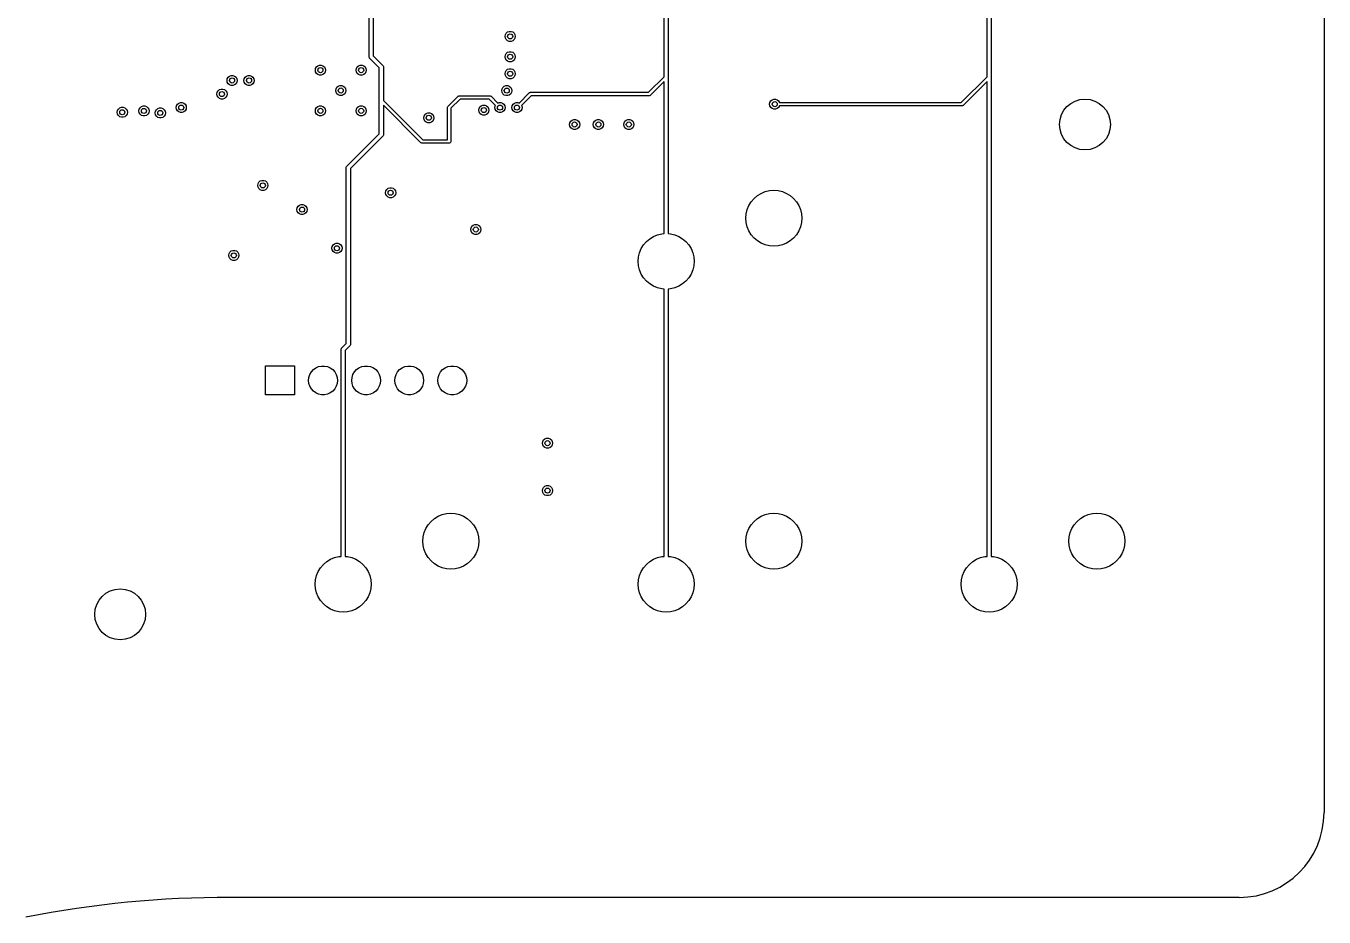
# Model space of a CAD drawing. Extents: x 101 to 518, y -308 to -134.
# Drawn here: x 441.7 to 518.2, y -273.1 to -220.5 of the extents above; entities that cross this region are included whole.
import ezdxf

# ---------------------------------------------------------------- set-up
doc = ezdxf.new("R2010")
doc.units = 0
doc.layers.add('BLACK', color=7, linetype='CONTINUOUS')

msp = doc.modelspace()

# ---------------------------------------------------------------- linework, layer by layer
at = {"layer": 'BLACK', "linetype": 'CONTINUOUS'}
for p, q in [((518.20974, -141.696311), (518.20974, -265.496311)), ((479.282648, -223.481981), (479.282648, -197.906715)), ((479.532648, -197.906715), (479.532648, -223.496311)), ((498.332648, -223.479889), (498.332648, -197.906715)), ((498.582648, -197.906715), (498.582648, -223.496311)), ((461.88474, -222.296311), (461.88474, -213.290198)), ((462.13474, -213.238422), (462.13474, -222.244535)), ((469.90974, -221.096311), (469.927832, -220.993705)), ((469.927832, -221.198917), (469.90974, -221.096311)), ((469.927832, -220.993705), (469.979927, -220.903475)), ((469.979927, -221.289147), (469.927832, -221.198917)), ((469.979927, -220.903475), (470.05974, -220.836503)), ((470.05974, -220.836503), (470.157646, -220.800869)), ((470.157646, -220.800869), (470.261834, -220.800869)), ((470.261834, -220.800869), (470.35974, -220.836503)), ((470.35974, -220.836503), (470.439553, -220.903475)), ((470.439553, -220.903475), (470.491648, -220.993705)), ((470.491648, -221.198917), (470.439553, -221.289147)), ((470.491648, -220.993705), (470.50974, -221.096311)), ((470.50974, -221.096311), (470.491648, -221.198917)), ((470.05974, -221.356119), (469.979927, -221.289147)), ((470.157646, -221.391753), (470.05974, -221.356119)), ((470.05974, -222.036503), (470.157646, -222.000869)), ((470.261834, -221.391753), (470.157646, -221.391753)), ((470.157646, -222.000869), (470.261834, -222.000869)), ((470.35974, -221.356119), (470.261834, -221.391753)), ((470.261834, -222.000869), (470.35974, -222.036503)), ((470.439553, -221.289147), (470.35974, -221.356119)), ((461.887142, -222.320697), (461.88474, -222.296311)), ((461.905806, -222.365757), (461.887142, -222.320697)), ((461.905811, -222.365762), (461.905806, -222.365757)), ((461.921352, -222.384699), (461.905811, -222.365762)), ((462.48474, -222.948087), (461.921352, -222.384699)), ((462.13474, -222.244535), (462.698128, -222.807923)), ((469.90974, -222.296311), (469.927832, -222.193705)), ((469.927832, -222.398917), (469.90974, -222.296311)), ((469.927832, -222.193705), (469.979927, -222.103475)), ((469.979927, -222.489147), (469.927832, -222.398917)), ((469.979927, -222.103475), (470.05974, -222.036503)), ((470.05974, -222.556119), (469.979927, -222.489147)), ((470.157646, -222.591753), (470.05974, -222.556119)), ((470.261834, -222.591753), (470.157646, -222.591753)), ((470.35974, -222.556119), (470.261834, -222.591753)), ((470.35974, -222.036503), (470.439553, -222.103475)), ((470.439553, -222.489147), (470.35974, -222.556119)), ((470.439553, -222.103475), (470.491648, -222.193705)), ((470.491648, -222.398917), (470.439553, -222.489147)), ((470.491648, -222.193705), (470.50974, -222.296311)), ((470.50974, -222.296311), (470.491648, -222.398917)), ((453.527832, -223.593705), (453.579927, -223.503475)), ((453.579927, -223.503475), (453.65974, -223.436503)), ((453.65974, -223.436503), (453.757646, -223.400869)), ((453.757646, -223.400869), (453.861834, -223.400869)), ((453.861834, -223.400869), (453.95974, -223.436503)), ((453.95974, -223.436503), (454.039553, -223.503475)), ((454.039553, -223.503475), (454.091648, -223.593705)), ((454.527832, -223.593705), (454.579927, -223.503475)), ((454.579927, -223.503475), (454.65974, -223.436503)), ((454.65974, -223.436503), (454.757646, -223.400869)), ((454.757646, -223.400869), (454.861834, -223.400869)), ((454.861834, -223.400869), (454.95974, -223.436503)), ((454.95974, -223.436503), (455.039553, -223.503475)), ((455.039553, -223.503475), (455.091648, -223.593705)), ((458.71948, -223.086571), (458.737572, -222.983965)), ((458.737572, -223.189177), (458.71948, -223.086571)), ((458.737572, -222.983965), (458.789667, -222.893735)), ((458.789667, -223.279407), (458.737572, -223.189177)), ((458.789667, -222.893735), (458.86948, -222.826763)), ((458.86948, -223.346379), (458.789667, -223.279407)), ((458.86948, -222.826763), (458.967386, -222.791129)), ((458.967386, -223.382013), (458.86948, -223.346379)), ((458.967386, -222.791129), (459.071574, -222.791129)), ((459.071574, -223.382013), (458.967386, -223.382013)), ((459.071574, -222.791129), (459.16948, -222.826763)), ((459.16948, -223.346379), (459.071574, -223.382013)), ((459.16948, -222.826763), (459.249293, -222.893735)), ((459.249293, -223.279407), (459.16948, -223.346379)), ((459.249293, -222.893735), (459.301388, -222.983965)), ((459.301388, -223.189177), (459.249293, -223.279407)), ((459.301388, -222.983965), (459.31948, -223.086571)), ((459.31948, -223.086571), (459.301388, -223.189177)), ((461.11948, -223.086571), (461.137572, -222.983965)), ((461.137572, -223.189177), (461.11948, -223.086571)), ((461.137572, -222.983965), (461.189667, -222.893735)), ((461.189667, -223.279407), (461.137572, -223.189177)), ((461.189667, -222.893735), (461.26948, -222.826763)), ((461.26948, -223.346379), (461.189667, -223.279407)), ((461.26948, -222.826763), (461.367386, -222.791129)), ((461.367386, -223.382013), (461.26948, -223.346379)), ((461.367386, -222.791129), (461.471574, -222.791129)), ((461.471574, -223.382013), (461.367386, -223.382013)), ((461.471574, -222.791129), (461.56948, -222.826763)), ((461.56948, -223.346379), (461.471574, -223.382013)), ((461.56948, -222.826763), (461.649293, -222.893735)), ((461.649293, -223.279407), (461.56948, -223.346379)), ((461.649293, -222.893735), (461.701388, -222.983965)), ((461.701388, -223.189177), (461.649293, -223.279407)), ((461.701388, -222.983965), (461.71948, -223.086571)), ((461.71948, -223.086571), (461.701388, -223.189177)), ((462.48474, -224.896311), (462.48474, -222.948087)), ((462.698128, -222.807923), (462.713668, -222.826859)), ((462.713668, -222.826859), (462.713674, -222.826865)), ((462.713674, -222.826865), (462.732338, -222.871925)), ((462.732338, -222.871925), (462.73474, -222.896311)), ((462.73474, -222.896311), (462.73474, -224.879889)), ((469.90974, -223.296311), (469.927832, -223.193705)), ((469.927832, -223.398917), (469.90974, -223.296311)), ((469.927832, -223.193705), (469.979927, -223.103475)), ((469.979927, -223.489147), (469.927832, -223.398917)), ((469.979927, -223.103475), (470.05974, -223.036503)), ((470.05974, -223.556119), (469.979927, -223.489147)), ((470.05974, -223.036503), (470.157646, -223.000869)), ((470.157646, -223.000869), (470.261834, -223.000869)), ((470.261834, -223.000869), (470.35974, -223.036503)), ((470.35974, -223.036503), (470.439553, -223.103475)), ((470.439553, -223.489147), (470.35974, -223.556119)), ((470.439553, -223.103475), (470.491648, -223.193705)), ((470.491648, -223.398917), (470.439553, -223.489147)), ((470.491648, -223.193705), (470.50974, -223.296311)), ((470.50974, -223.296311), (470.491648, -223.398917)), ((478.368318, -224.396311), (479.282648, -223.481981)), ((479.532648, -223.496311), (479.532648, -232.72639)), ((496.816226, -224.996311), (498.332648, -223.479889)), ((498.582648, -223.496311), (498.582648, -251.77639)), ((452.927832, -224.393705), (452.979927, -224.303475)), ((452.979927, -224.303475), (453.05974, -224.236503)), ((453.05974, -224.236503), (453.157646, -224.200869)), ((453.157646, -224.200869), (453.261834, -224.200869)), ((453.261834, -224.200869), (453.35974, -224.236503)), ((453.35974, -224.236503), (453.439553, -224.303475)), ((453.439553, -224.303475), (453.491648, -224.393705)), ((453.50974, -223.696311), (453.527832, -223.593705)), ((453.527832, -223.798917), (453.50974, -223.696311)), ((453.579927, -223.889147), (453.527832, -223.798917)), ((453.65974, -223.956119), (453.579927, -223.889147)), ((453.757646, -223.991753), (453.65974, -223.956119)), ((453.861834, -223.991753), (453.757646, -223.991753)), ((453.95974, -223.956119), (453.861834, -223.991753)), ((454.039553, -223.889147), (453.95974, -223.956119)), ((454.091648, -223.798917), (454.039553, -223.889147)), ((454.091648, -223.593705), (454.10974, -223.696311)), ((454.10974, -223.696311), (454.091648, -223.798917)), ((454.50974, -223.696311), (454.527832, -223.593705)), ((454.527832, -223.798917), (454.50974, -223.696311)), ((454.579927, -223.889147), (454.527832, -223.798917)), ((454.65974, -223.956119), (454.579927, -223.889147)), ((454.757646, -223.991753), (454.65974, -223.956119)), ((454.861834, -223.991753), (454.757646, -223.991753)), ((454.95974, -223.956119), (454.861834, -223.991753)), ((455.039553, -223.889147), (454.95974, -223.956119)), ((455.091648, -223.798917), (455.039553, -223.889147)), ((455.091648, -223.593705), (455.10974, -223.696311)), ((455.10974, -223.696311), (455.091648, -223.798917)), ((459.91946, -224.286581), (459.937552, -224.183975)), ((459.937552, -224.389187), (459.91946, -224.286581)), ((459.937552, -224.183975), (459.989647, -224.093745)), ((459.989647, -224.093745), (460.06946, -224.026773)), ((460.06946, -224.026773), (460.167366, -223.991139)), ((460.167366, -223.991139), (460.271554, -223.991139)), ((460.271554, -223.991139), (460.36946, -224.026773)), ((460.36946, -224.026773), (460.449273, -224.093745)), ((460.449273, -224.093745), (460.501368, -224.183975)), ((460.501368, -224.183975), (460.51946, -224.286581)), ((460.51946, -224.286581), (460.501368, -224.389187)), ((469.70974, -224.296311), (469.727832, -224.193705)), ((469.727832, -224.398917), (469.70974, -224.296311)), ((469.727832, -224.193705), (469.779927, -224.103475)), ((469.779927, -224.103475), (469.85974, -224.036503)), ((469.85974, -224.036503), (469.957646, -224.000869)), ((469.957646, -224.000869), (470.061834, -224.000869)), ((470.157646, -223.591753), (470.05974, -223.556119)), ((470.061834, -224.000869), (470.15974, -224.036503)), ((470.261834, -223.591753), (470.157646, -223.591753)), ((470.15974, -224.036503), (470.239553, -224.103475)), ((470.239553, -224.103475), (470.291648, -224.193705)), ((470.35974, -223.556119), (470.261834, -223.591753)), ((470.291648, -224.193705), (470.30974, -224.296311)), ((470.30974, -224.296311), (470.291648, -224.398917)), ((479.282648, -223.764825), (478.480451, -224.567022)), ((479.282648, -232.72639), (479.282648, -223.764825)), ((498.332648, -223.762732), (496.928359, -225.167022)), ((498.332648, -251.77639), (498.332648, -223.762732)), ((450.579927, -225.103475), (450.65974, -225.036503)), ((450.65974, -225.036503), (450.757646, -225.000869)), ((450.757646, -225.000869), (450.861834, -225.000869)), ((450.861834, -225.000869), (450.95974, -225.036503)), ((450.95974, -225.036503), (451.039553, -225.103475)), ((452.90974, -224.496311), (452.927832, -224.393705)), ((452.927832, -224.598917), (452.90974, -224.496311)), ((452.979927, -224.689147), (452.927832, -224.598917)), ((453.05974, -224.756119), (452.979927, -224.689147)), ((453.157646, -224.791753), (453.05974, -224.756119)), ((453.261834, -224.791753), (453.157646, -224.791753)), ((453.35974, -224.756119), (453.261834, -224.791753)), ((453.439553, -224.689147), (453.35974, -224.756119)), ((453.491648, -224.598917), (453.439553, -224.689147)), ((453.491648, -224.393705), (453.50974, -224.496311)), ((453.50974, -224.496311), (453.491648, -224.598917)), ((459.989647, -224.479417), (459.937552, -224.389187)), ((460.06946, -224.546389), (459.989647, -224.479417)), ((460.167366, -224.582023), (460.06946, -224.546389)), ((460.271554, -224.582023), (460.167366, -224.582023)), ((460.36946, -224.546389), (460.271554, -224.582023)), ((460.449273, -224.479417), (460.36946, -224.546389)), ((460.501368, -224.389187), (460.449273, -224.479417)), ((462.48474, -226.844534), (462.48474, -224.896311)), ((462.73474, -224.879889), (465.051161, -227.196311)), ((466.539029, -225.2256), (467.139029, -224.6256)), ((467.251162, -224.796311), (466.70974, -225.337733)), ((467.139029, -224.6256), (467.154183, -224.613164)), ((467.154183, -224.613164), (467.157389, -224.611836)), ((467.157389, -224.611836), (467.190231, -224.598232)), ((467.190231, -224.598232), (467.20974, -224.596311)), ((467.20974, -224.596311), (469.00974, -224.596311)), ((468.968318, -224.796311), (467.251162, -224.796311)), ((469.341697, -225.16969), (468.968318, -224.796311)), ((469.00974, -224.596311), (469.029249, -224.598232)), ((469.029249, -224.598232), (469.065297, -224.613164)), ((469.065297, -224.613164), (469.080451, -224.6256)), ((469.080451, -224.6256), (469.482918, -225.028067)), ((469.482918, -225.028067), (469.557646, -225.000869)), ((469.557646, -225.000869), (469.661834, -225.000869)), ((469.661834, -225.000869), (469.75974, -225.036503)), ((469.779927, -224.489147), (469.727832, -224.398917)), ((469.75974, -225.036503), (469.839553, -225.103475)), ((469.85974, -224.556119), (469.779927, -224.489147)), ((469.957646, -224.591753), (469.85974, -224.556119)), ((470.061834, -224.591753), (469.957646, -224.591753)), ((470.15974, -224.556119), (470.061834, -224.591753)), ((470.239553, -224.489147), (470.15974, -224.556119)), ((470.291648, -224.398917), (470.239553, -224.489147)), ((470.379927, -225.103475), (470.45974, -225.036503)), ((470.45974, -225.036503), (470.557646, -225.000869)), ((470.557646, -225.000869), (470.661834, -225.000869)), ((470.661834, -225.000869), (470.736561, -225.028067)), ((470.736561, -225.028067), (471.339029, -224.4256)), ((471.451162, -224.596311), (470.877782, -225.16969)), ((471.339029, -224.4256), (471.354183, -224.413164)), ((471.354183, -224.413164), (471.390231, -224.398232)), ((471.390231, -224.398232), (471.40974, -224.396311)), ((471.40974, -224.396311), (478.368318, -224.396311)), ((478.40974, -224.596311), (471.451162, -224.596311)), ((478.429249, -224.59439), (478.40974, -224.596311)), ((478.465297, -224.579458), (478.429249, -224.59439)), ((478.480451, -224.567022), (478.465297, -224.579458)), ((485.50974, -225.096311), (485.527832, -224.993705)), ((485.527832, -224.993705), (485.579927, -224.903475)), ((485.579927, -224.903475), (485.65974, -224.836503)), ((485.65974, -224.836503), (485.757646, -224.800869)), ((485.757646, -224.800869), (485.861834, -224.800869)), ((485.861834, -224.800869), (485.95974, -224.836503)), ((485.95974, -224.836503), (486.039553, -224.903475)), ((486.039553, -224.903475), (486.091648, -224.993705)), ((486.091648, -224.993705), (486.092108, -224.996311)), ((486.092108, -224.996311), (496.816226, -224.996311)), ((447.032442, -225.573609), (447.050534, -225.471003)), ((447.050534, -225.676215), (447.032442, -225.573609)), ((447.050534, -225.471003), (447.102629, -225.380773)), ((447.102629, -225.766445), (447.050534, -225.676215)), ((447.102629, -225.380773), (447.182442, -225.313801)), ((447.182442, -225.833417), (447.102629, -225.766445)), ((447.182442, -225.313801), (447.280348, -225.278167)), ((447.280348, -225.869051), (447.182442, -225.833417)), ((447.280348, -225.278167), (447.384536, -225.278167)), ((447.384536, -225.278167), (447.482442, -225.313801)), ((447.482442, -225.833417), (447.384536, -225.869051)), ((447.482442, -225.313801), (447.562255, -225.380773)), ((447.562255, -225.766445), (447.482442, -225.833417)), ((447.562255, -225.380773), (447.61435, -225.471003)), ((447.61435, -225.676215), (447.562255, -225.766445)), ((447.61435, -225.471003), (447.632442, -225.573609)), ((447.632442, -225.573609), (447.61435, -225.676215)), ((448.30974, -225.496311), (448.327832, -225.393705)), ((448.327832, -225.598917), (448.30974, -225.496311)), ((448.327832, -225.393705), (448.379927, -225.303475)), ((448.379927, -225.689147), (448.327832, -225.598917)), ((448.379927, -225.303475), (448.45974, -225.236503)), ((448.45974, -225.756119), (448.379927, -225.689147)), ((448.45974, -225.236503), (448.557646, -225.200869)), ((448.557646, -225.791753), (448.45974, -225.756119)), ((448.557646, -225.200869), (448.661834, -225.200869)), ((448.661834, -225.791753), (448.557646, -225.791753)), ((448.661834, -225.200869), (448.75974, -225.236503)), ((448.75974, -225.756119), (448.661834, -225.791753)), ((448.75974, -225.236503), (448.839553, -225.303475)), ((448.839553, -225.689147), (448.75974, -225.756119)), ((448.839553, -225.303475), (448.891648, -225.393705)), ((448.891648, -225.598917), (448.839553, -225.689147)), ((448.891648, -225.393705), (448.90974, -225.496311)), ((448.90974, -225.496311), (448.891648, -225.598917)), ((449.273864, -225.61503), (449.291956, -225.512424)), ((449.291956, -225.717636), (449.273864, -225.61503)), ((449.291956, -225.512424), (449.344051, -225.422194)), ((449.344051, -225.807866), (449.291956, -225.717636)), ((449.344051, -225.422194), (449.423864, -225.355222)), ((449.423864, -225.874838), (449.344051, -225.807866)), ((449.423864, -225.355222), (449.52177, -225.319588)), ((449.52177, -225.319588), (449.625958, -225.319588)), ((449.625958, -225.319588), (449.723864, -225.355222)), ((449.723864, -225.355222), (449.803677, -225.422194)), ((449.803677, -225.807866), (449.723864, -225.874838)), ((449.803677, -225.422194), (449.855772, -225.512424)), ((449.855772, -225.717636), (449.803677, -225.807866)), ((449.855772, -225.512424), (449.873864, -225.61503)), ((449.873864, -225.61503), (449.855772, -225.717636)), ((450.50974, -225.296311), (450.527832, -225.193705)), ((450.527832, -225.398917), (450.50974, -225.296311)), ((450.527832, -225.193705), (450.579927, -225.103475)), ((450.579927, -225.489147), (450.527832, -225.398917)), ((450.65974, -225.556119), (450.579927, -225.489147)), ((450.757646, -225.591753), (450.65974, -225.556119)), ((450.861834, -225.591753), (450.757646, -225.591753)), ((450.95974, -225.556119), (450.861834, -225.591753)), ((451.039553, -225.489147), (450.95974, -225.556119)), ((451.039553, -225.103475), (451.091648, -225.193705)), ((451.091648, -225.398917), (451.039553, -225.489147)), ((451.091648, -225.193705), (451.10974, -225.296311)), ((451.10974, -225.296311), (451.091648, -225.398917)), ((458.71948, -225.486571), (458.737572, -225.383965)), ((458.737572, -225.589177), (458.71948, -225.486571)), ((458.737572, -225.383965), (458.789667, -225.293735)), ((458.789667, -225.679407), (458.737572, -225.589177)), ((458.789667, -225.293735), (458.86948, -225.226763)), ((458.86948, -225.746379), (458.789667, -225.679407)), ((458.86948, -225.226763), (458.967386, -225.191129)), ((458.967386, -225.782013), (458.86948, -225.746379)), ((458.967386, -225.191129), (459.071574, -225.191129)), ((459.071574, -225.782013), (458.967386, -225.782013)), ((459.071574, -225.191129), (459.16948, -225.226763)), ((459.16948, -225.746379), (459.071574, -225.782013)), ((459.16948, -225.226763), (459.249293, -225.293735)), ((459.249293, -225.679407), (459.16948, -225.746379)), ((459.249293, -225.293735), (459.301388, -225.383965)), ((459.301388, -225.589177), (459.249293, -225.679407)), ((459.301388, -225.383965), (459.31948, -225.486571)), ((459.31948, -225.486571), (459.301388, -225.589177)), ((461.11948, -225.486571), (461.137572, -225.383965)), ((461.137572, -225.589177), (461.11948, -225.486571)), ((461.137572, -225.383965), (461.189667, -225.293735)), ((461.189667, -225.679407), (461.137572, -225.589177)), ((461.189667, -225.293735), (461.26948, -225.226763)), ((461.26948, -225.746379), (461.189667, -225.679407)), ((461.26948, -225.226763), (461.367386, -225.191129)), ((461.367386, -225.782013), (461.26948, -225.746379)), ((461.367386, -225.191129), (461.471574, -225.191129)), ((461.471574, -225.782013), (461.367386, -225.782013)), ((461.471574, -225.191129), (461.56948, -225.226763)), ((461.56948, -225.746379), (461.471574, -225.782013)), ((461.56948, -225.226763), (461.649293, -225.293735)), ((461.649293, -225.679407), (461.56948, -225.746379)), ((461.649293, -225.293735), (461.701388, -225.383965)), ((461.701388, -225.589177), (461.649293, -225.679407)), ((461.701388, -225.383965), (461.71948, -225.486571)), ((461.71948, -225.486571), (461.701388, -225.589177)), ((464.93903, -227.367022), (462.73474, -225.162732)), ((462.73474, -225.162732), (462.73474, -226.896311)), ((465.10974, -225.896311), (465.127832, -225.793705)), ((465.127832, -225.793705), (465.179927, -225.703475)), ((465.179927, -225.703475), (465.25974, -225.636503)), ((465.25974, -225.636503), (465.357646, -225.600869)), ((465.357646, -225.600869), (465.461834, -225.600869)), ((465.461834, -225.600869), (465.55974, -225.636503)), ((465.55974, -225.636503), (465.639553, -225.703475)), ((465.639553, -225.703475), (465.691648, -225.793705)), ((465.691648, -225.793705), (465.70974, -225.896311)), ((466.50974, -225.296311), (466.511661, -225.276802)), ((466.50974, -227.196311), (466.50974, -225.296311)), ((466.511661, -225.276802), (466.526593, -225.240754)), ((466.526593, -225.240754), (466.539029, -225.2256)), ((466.70974, -225.337733), (466.70974, -227.296311)), ((468.358261, -225.446311), (468.376353, -225.343705)), ((468.376353, -225.548917), (468.358261, -225.446311)), ((468.376353, -225.343705), (468.428448, -225.253475)), ((468.428448, -225.639147), (468.376353, -225.548917)), ((468.428448, -225.253475), (468.508261, -225.186503)), ((468.508261, -225.706119), (468.428448, -225.639147)), ((468.508261, -225.186503), (468.606167, -225.150869)), ((468.606167, -225.741753), (468.508261, -225.706119)), ((468.606167, -225.150869), (468.710355, -225.150869)), ((468.710355, -225.741753), (468.606167, -225.741753)), ((468.710355, -225.150869), (468.808261, -225.186503)), ((468.808261, -225.706119), (468.710355, -225.741753)), ((468.808261, -225.186503), (468.888074, -225.253475)), ((468.888074, -225.639147), (468.808261, -225.706119)), ((468.888074, -225.253475), (468.940169, -225.343705)), ((468.940169, -225.548917), (468.888074, -225.639147)), ((468.940169, -225.343705), (468.958261, -225.446311)), ((468.958261, -225.446311), (468.940169, -225.548917)), ((469.30974, -225.296311), (469.327832, -225.193705)), ((469.327832, -225.398917), (469.30974, -225.296311)), ((469.327832, -225.193705), (469.341697, -225.16969)), ((469.379927, -225.489147), (469.327832, -225.398917)), ((469.45974, -225.556119), (469.379927, -225.489147)), ((469.557646, -225.591753), (469.45974, -225.556119)), ((469.661834, -225.591753), (469.557646, -225.591753)), ((469.75974, -225.556119), (469.661834, -225.591753)), ((469.839553, -225.489147), (469.75974, -225.556119)), ((469.839553, -225.103475), (469.891648, -225.193705)), ((469.891648, -225.398917), (469.839553, -225.489147)), ((469.891648, -225.193705), (469.90974, -225.296311)), ((469.90974, -225.296311), (469.891648, -225.398917)), ((470.30974, -225.296311), (470.327832, -225.193705)), ((470.327832, -225.398917), (470.30974, -225.296311)), ((470.327832, -225.193705), (470.379927, -225.103475)), ((470.379927, -225.489147), (470.327832, -225.398917)), ((470.45974, -225.556119), (470.379927, -225.489147)), ((470.557646, -225.591753), (470.45974, -225.556119)), ((470.661834, -225.591753), (470.557646, -225.591753)), ((470.75974, -225.556119), (470.661834, -225.591753)), ((470.839553, -225.489147), (470.75974, -225.556119)), ((470.891648, -225.398917), (470.839553, -225.489147)), ((470.877782, -225.16969), (470.891648, -225.193705)), ((470.891648, -225.193705), (470.90974, -225.296311)), ((470.90974, -225.296311), (470.891648, -225.398917)), ((485.527832, -225.198917), (485.50974, -225.096311)), ((485.579927, -225.289147), (485.527832, -225.198917)), ((485.65974, -225.356119), (485.579927, -225.289147)), ((485.757646, -225.391753), (485.65974, -225.356119)), ((485.861834, -225.391753), (485.757646, -225.391753)), ((485.95974, -225.356119), (485.861834, -225.391753)), ((486.039553, -225.289147), (485.95974, -225.356119)), ((486.091648, -225.198917), (486.039553, -225.289147)), ((486.092108, -225.196311), (486.091648, -225.198917)), ((496.857648, -225.196311), (486.092108, -225.196311)), ((496.877157, -225.19439), (496.857648, -225.196311)), ((496.913205, -225.179458), (496.877157, -225.19439)), ((496.928359, -225.167022), (496.913205, -225.179458)), ((447.384536, -225.869051), (447.280348, -225.869051)), ((449.52177, -225.910472), (449.423864, -225.874838)), ((449.625958, -225.910472), (449.52177, -225.910472)), ((449.723864, -225.874838), (449.625958, -225.910472)), ((465.127832, -225.998917), (465.10974, -225.896311)), ((465.179927, -226.089147), (465.127832, -225.998917)), ((465.25974, -226.156119), (465.179927, -226.089147)), ((465.357646, -226.191753), (465.25974, -226.156119)), ((465.461834, -226.191753), (465.357646, -226.191753)), ((465.55974, -226.156119), (465.461834, -226.191753)), ((465.639553, -226.089147), (465.55974, -226.156119)), ((465.691648, -225.998917), (465.639553, -226.089147)), ((465.70974, -225.896311), (465.691648, -225.998917)), ((473.70974, -226.296311), (473.727832, -226.193705)), ((473.727832, -226.398917), (473.70974, -226.296311)), ((473.727832, -226.193705), (473.779927, -226.103475)), ((473.779927, -226.489147), (473.727832, -226.398917)), ((473.779927, -226.103475), (473.85974, -226.036503)), ((473.85974, -226.556119), (473.779927, -226.489147)), ((473.85974, -226.036503), (473.957646, -226.000869)), ((473.957646, -226.591753), (473.85974, -226.556119)), ((473.957646, -226.000869), (474.061834, -226.000869)), ((474.061834, -226.591753), (473.957646, -226.591753)), ((474.061834, -226.000869), (474.15974, -226.036503)), ((474.15974, -226.556119), (474.061834, -226.591753)), ((474.15974, -226.036503), (474.239553, -226.103475)), ((474.239553, -226.489147), (474.15974, -226.556119)), ((474.239553, -226.103475), (474.291648, -226.193705)), ((474.291648, -226.398917), (474.239553, -226.489147)), ((474.291648, -226.193705), (474.30974, -226.296311)), ((474.30974, -226.296311), (474.291648, -226.398917)), ((475.10974, -226.296311), (475.127832, -226.193705)), ((475.127832, -226.398917), (475.10974, -226.296311)), ((475.127832, -226.193705), (475.179927, -226.103475)), ((475.179927, -226.489147), (475.127832, -226.398917)), ((475.179927, -226.103475), (475.25974, -226.036503)), ((475.25974, -226.556119), (475.179927, -226.489147)), ((475.25974, -226.036503), (475.357646, -226.000869)), ((475.357646, -226.591753), (475.25974, -226.556119)), ((475.357646, -226.000869), (475.461834, -226.000869)), ((475.461834, -226.591753), (475.357646, -226.591753)), ((475.461834, -226.000869), (475.55974, -226.036503)), ((475.55974, -226.556119), (475.461834, -226.591753)), ((475.55974, -226.036503), (475.639553, -226.103475)), ((475.639553, -226.489147), (475.55974, -226.556119)), ((475.639553, -226.103475), (475.691648, -226.193705)), ((475.691648, -226.398917), (475.639553, -226.489147)), ((475.691648, -226.193705), (475.70974, -226.296311)), ((475.70974, -226.296311), (475.691648, -226.398917)), ((476.90974, -226.296311), (476.927832, -226.193705)), ((476.927832, -226.398917), (476.90974, -226.296311)), ((476.927832, -226.193705), (476.979927, -226.103475)), ((476.979927, -226.489147), (476.927832, -226.398917)), ((476.979927, -226.103475), (477.05974, -226.036503)), ((477.05974, -226.556119), (476.979927, -226.489147)), ((477.05974, -226.036503), (477.157646, -226.000869)), ((477.157646, -226.591753), (477.05974, -226.556119)), ((477.157646, -226.000869), (477.261834, -226.000869)), ((477.261834, -226.591753), (477.157646, -226.591753)), ((477.261834, -226.000869), (477.35974, -226.036503)), ((477.35974, -226.556119), (477.261834, -226.591753)), ((477.35974, -226.036503), (477.439553, -226.103475)), ((477.439553, -226.489147), (477.35974, -226.556119)), ((477.439553, -226.103475), (477.491648, -226.193705)), ((477.491648, -226.398917), (477.439553, -226.489147)), ((477.491648, -226.193705), (477.50974, -226.296311)), ((477.50974, -226.296311), (477.491648, -226.398917)), ((460.579241, -228.750034), (462.48474, -226.844534)), ((462.698129, -226.984699), (460.792629, -228.890198)), ((462.713674, -226.965757), (462.698129, -226.984699)), ((462.732338, -226.920697), (462.713674, -226.965757)), ((462.73474, -226.896311), (462.732338, -226.920697)), ((464.954183, -227.379459), (464.93903, -227.367022)), ((465.051161, -227.196311), (466.50974, -227.196311)), ((466.692887, -227.351868), (466.665297, -227.379458)), ((466.707819, -227.31582), (466.692887, -227.351868)), ((466.70974, -227.296311), (466.707819, -227.31582)), ((464.990231, -227.39439), (464.954183, -227.379459)), ((465.00974, -227.396311), (464.990231, -227.39439)), ((466.60974, -227.396311), (465.00974, -227.396311)), ((466.629249, -227.39439), (466.60974, -227.396311)), ((466.665297, -227.379458), (466.629249, -227.39439)), ((460.542629, -228.838422), (460.545031, -228.814036)), ((460.542629, -239.221372), (460.542629, -228.838422)), ((460.545031, -228.814036), (460.563695, -228.768976)), ((460.563695, -228.768976), (460.5637, -228.76897)), ((460.5637, -228.76897), (460.579241, -228.750034)), ((460.792629, -228.890198), (460.792629, -239.273149)), ((455.389667, -229.693735), (455.46948, -229.626763)), ((455.46948, -229.626763), (455.567386, -229.591129)), ((455.567386, -229.591129), (455.671574, -229.591129)), ((455.671574, -229.591129), (455.76948, -229.626763)), ((455.76948, -229.626763), (455.849293, -229.693735)), ((455.31948, -229.886571), (455.337572, -229.783965)), ((455.337572, -229.989177), (455.31948, -229.886571)), ((455.337572, -229.783965), (455.389667, -229.693735)), ((455.389667, -230.079407), (455.337572, -229.989177)), ((455.46948, -230.146379), (455.389667, -230.079407)), ((455.567386, -230.182013), (455.46948, -230.146379)), ((455.671574, -230.182013), (455.567386, -230.182013)), ((455.76948, -230.146379), (455.671574, -230.182013)), ((455.849293, -230.079407), (455.76948, -230.146379)), ((455.849293, -229.693735), (455.901388, -229.783965)), ((455.901388, -229.989177), (455.849293, -230.079407)), ((455.901388, -229.783965), (455.91948, -229.886571)), ((455.91948, -229.886571), (455.901388, -229.989177)), ((462.85974, -230.319244), (462.877832, -230.216638)), ((462.877832, -230.42185), (462.85974, -230.319244)), ((462.877832, -230.216638), (462.929927, -230.126408)), ((462.929927, -230.51208), (462.877832, -230.42185)), ((462.929927, -230.126408), (463.00974, -230.059436)), ((463.00974, -230.059436), (463.107646, -230.023802)), ((463.107646, -230.023802), (463.211834, -230.023802)), ((463.211834, -230.023802), (463.30974, -230.059436)), ((463.30974, -230.059436), (463.389553, -230.126408)), ((463.389553, -230.126408), (463.441648, -230.216638)), ((463.441648, -230.42185), (463.389553, -230.51208)), ((463.441648, -230.216638), (463.45974, -230.319244)), ((463.45974, -230.319244), (463.441648, -230.42185)), ((484.787802, -230.491675), (485.008564, -230.356392)), ((485.008564, -230.356392), (485.24777, -230.25731)), ((485.24777, -230.25731), (485.499531, -230.196867)), ((485.499531, -230.196867), (485.757648, -230.176553)), ((485.757648, -230.176553), (486.015765, -230.196867)), ((486.015765, -230.196867), (486.267526, -230.25731)), ((486.267526, -230.25731), (486.506732, -230.356392)), ((486.506732, -230.356392), (486.727494, -230.491675)), ((457.652832, -231.212654), (457.704927, -231.122424)), ((457.704927, -231.122424), (457.78474, -231.055452)), ((457.78474, -231.055452), (457.882646, -231.019818)), ((457.882646, -231.019818), (457.986834, -231.019818)), ((457.986834, -231.019818), (458.08474, -231.055452)), ((458.08474, -231.055452), (458.164553, -231.122424)), ((458.164553, -231.122424), (458.216648, -231.212654)), ((463.00974, -230.579052), (462.929927, -230.51208)), ((463.107646, -230.614686), (463.00974, -230.579052)), ((463.211834, -230.614686), (463.107646, -230.614686)), ((463.30974, -230.579052), (463.211834, -230.614686)), ((463.389553, -230.51208), (463.30974, -230.579052)), ((484.188405, -231.316675), (484.287487, -231.077469)), ((484.287487, -231.077469), (484.42277, -230.856707)), ((484.42277, -230.856707), (484.590922, -230.659827)), ((484.590922, -230.659827), (484.787802, -230.491675)), ((486.727494, -230.491675), (486.924374, -230.659827)), ((486.924374, -230.659827), (487.092526, -230.856707)), ((487.092526, -230.856707), (487.227809, -231.077469)), ((487.227809, -231.077469), (487.326891, -231.316675)), ((457.63474, -231.31526), (457.652832, -231.212654)), ((457.652832, -231.417866), (457.63474, -231.31526)), ((457.704927, -231.508096), (457.652832, -231.417866)), ((457.78474, -231.575068), (457.704927, -231.508096)), ((457.882646, -231.610702), (457.78474, -231.575068)), ((457.986834, -231.610702), (457.882646, -231.610702)), ((458.08474, -231.575068), (457.986834, -231.610702)), ((458.164553, -231.508096), (458.08474, -231.575068)), ((458.216648, -231.417866), (458.164553, -231.508096)), ((458.216648, -231.212654), (458.23474, -231.31526)), ((458.23474, -231.31526), (458.216648, -231.417866)), ((484.107648, -231.826553), (484.127962, -231.568436)), ((484.127962, -232.08467), (484.107648, -231.826553)), ((484.127962, -231.568436), (484.188405, -231.316675)), ((487.326891, -231.316675), (487.387334, -231.568436)), ((487.387334, -231.568436), (487.407648, -231.826553)), ((487.407648, -231.826553), (487.387334, -232.08467)), ((467.88474, -232.49026), (467.902832, -232.387654)), ((467.902832, -232.592866), (467.88474, -232.49026)), ((467.902832, -232.387654), (467.954927, -232.297424)), ((467.954927, -232.683096), (467.902832, -232.592866)), ((467.954927, -232.297424), (468.03474, -232.230452)), ((468.03474, -232.750068), (467.954927, -232.683096)), ((468.03474, -232.230452), (468.132646, -232.194818)), ((468.132646, -232.194818), (468.236834, -232.194818)), ((468.236834, -232.194818), (468.33474, -232.230452)), ((468.33474, -232.230452), (468.414553, -232.297424)), ((468.414553, -232.683096), (468.33474, -232.750068)), ((468.414553, -232.297424), (468.466648, -232.387654)), ((468.466648, -232.592866), (468.414553, -232.683096)), ((468.466648, -232.387654), (468.48474, -232.49026)), ((468.48474, -232.49026), (468.466648, -232.592866)), ((478.89777, -232.79731), (479.149531, -232.736867)), ((479.149531, -232.736867), (479.282648, -232.72639)), ((479.532648, -232.72639), (479.665765, -232.736867)), ((479.665765, -232.736867), (479.917526, -232.79731)), ((484.188405, -232.336431), (484.127962, -232.08467)), ((484.287487, -232.575637), (484.188405, -232.336431)), ((484.42277, -232.796399), (484.287487, -232.575637)), ((487.227809, -232.575637), (487.092526, -232.796399)), ((487.326891, -232.336431), (487.227809, -232.575637)), ((487.387334, -232.08467), (487.326891, -232.336431)), ((459.692629, -233.595167), (459.710721, -233.492561)), ((459.710721, -233.492561), (459.762816, -233.402331)), ((459.762816, -233.402331), (459.842629, -233.335359)), ((459.842629, -233.335359), (459.940535, -233.299725)), ((459.940535, -233.299725), (460.044723, -233.299725)), ((460.044723, -233.299725), (460.142629, -233.335359)), ((460.142629, -233.335359), (460.222442, -233.402331)), ((460.222442, -233.402331), (460.274537, -233.492561)), ((460.274537, -233.492561), (460.292629, -233.595167)), ((468.132646, -232.785702), (468.03474, -232.750068)), ((468.236834, -232.785702), (468.132646, -232.785702)), ((468.33474, -232.750068), (468.236834, -232.785702)), ((477.937487, -233.617469), (478.07277, -233.396707)), ((478.07277, -233.396707), (478.240922, -233.199827)), ((478.240922, -233.199827), (478.437802, -233.031675)), ((478.437802, -233.031675), (478.658564, -232.896392)), ((478.658564, -232.896392), (478.89777, -232.79731)), ((479.917526, -232.79731), (480.156732, -232.896392)), ((480.156732, -232.896392), (480.377494, -233.031675)), ((480.377494, -233.031675), (480.574374, -233.199827)), ((480.574374, -233.199827), (480.742526, -233.396707)), ((480.742526, -233.396707), (480.877809, -233.617469)), ((484.590922, -232.993279), (484.42277, -232.796399)), ((484.787802, -233.161431), (484.590922, -232.993279)), ((485.008564, -233.296714), (484.787802, -233.161431)), ((485.24777, -233.395796), (485.008564, -233.296714)), ((485.499531, -233.456239), (485.24777, -233.395796)), ((485.757648, -233.476553), (485.499531, -233.456239)), ((486.015765, -233.456239), (485.757648, -233.476553)), ((486.267526, -233.395796), (486.015765, -233.456239)), ((486.506732, -233.296714), (486.267526, -233.395796)), ((486.727494, -233.161431), (486.506732, -233.296714)), ((486.924374, -232.993279), (486.727494, -233.161431)), ((487.092526, -232.796399), (486.924374, -232.993279)), ((453.60974, -234.01526), (453.627832, -233.912654)), ((453.627832, -234.117866), (453.60974, -234.01526)), ((453.627832, -233.912654), (453.679927, -233.822424)), ((453.679927, -234.208096), (453.627832, -234.117866)), ((453.679927, -233.822424), (453.75974, -233.755452)), ((453.75974, -234.275068), (453.679927, -234.208096)), ((453.75974, -233.755452), (453.857646, -233.719818)), ((453.857646, -233.719818), (453.961834, -233.719818)), ((453.961834, -233.719818), (454.05974, -233.755452)), ((454.05974, -233.755452), (454.139553, -233.822424)), ((454.139553, -234.208096), (454.05974, -234.275068)), ((454.139553, -233.822424), (454.191648, -233.912654)), ((454.191648, -234.117866), (454.139553, -234.208096)), ((454.191648, -233.912654), (454.20974, -234.01526)), ((454.20974, -234.01526), (454.191648, -234.117866)), ((459.710721, -233.697773), (459.692629, -233.595167)), ((459.762816, -233.788003), (459.710721, -233.697773)), ((459.842629, -233.854975), (459.762816, -233.788003)), ((459.940535, -233.890609), (459.842629, -233.854975)), ((460.044723, -233.890609), (459.940535, -233.890609)), ((460.142629, -233.854975), (460.044723, -233.890609)), ((460.222442, -233.788003), (460.142629, -233.854975)), ((460.274537, -233.697773), (460.222442, -233.788003)), ((460.292629, -233.595167), (460.274537, -233.697773)), ((477.757648, -234.366553), (477.777962, -234.108436)), ((477.777962, -234.108436), (477.838405, -233.856675)), ((477.838405, -233.856675), (477.937487, -233.617469)), ((480.877809, -233.617469), (480.976891, -233.856675)), ((480.976891, -233.856675), (481.037334, -234.108436)), ((481.037334, -234.108436), (481.057648, -234.366553)), ((453.857646, -234.310702), (453.75974, -234.275068)), ((453.961834, -234.310702), (453.857646, -234.310702)), ((454.05974, -234.275068), (453.961834, -234.310702)), ((477.777962, -234.62467), (477.757648, -234.366553)), ((477.838405, -234.876431), (477.777962, -234.62467)), ((477.937487, -235.115637), (477.838405, -234.876431)), ((480.976891, -234.876431), (480.877809, -235.115637)), ((481.037334, -234.62467), (480.976891, -234.876431)), ((481.057648, -234.366553), (481.037334, -234.62467)), ((478.07277, -235.336399), (477.937487, -235.115637)), ((478.240922, -235.533279), (478.07277, -235.336399)), ((478.437802, -235.701431), (478.240922, -235.533279)), ((478.658564, -235.836714), (478.437802, -235.701431)), ((480.377494, -235.701431), (480.156732, -235.836714)), ((480.574374, -235.533279), (480.377494, -235.701431)), ((480.742526, -235.336399), (480.574374, -235.533279)), ((480.877809, -235.115637), (480.742526, -235.336399)), ((478.89777, -235.935796), (478.658564, -235.836714)), ((479.149531, -235.996239), (478.89777, -235.935796)), ((479.282648, -236.006715), (479.149531, -235.996239)), ((479.282648, -251.77639), (479.282648, -236.006715)), ((479.665765, -235.996239), (479.532648, -236.006715)), ((479.532648, -236.006715), (479.532648, -251.77639)), ((479.917526, -235.935796), (479.665765, -235.996239)), ((480.156732, -235.836714), (479.917526, -235.935796)), ((460.232648, -239.58313), (460.23505, -239.558744)), ((460.232648, -251.77639), (460.232648, -239.58313)), ((460.23505, -239.558744), (460.253714, -239.513684)), ((460.253714, -239.513684), (460.253719, -239.513678)), ((460.253719, -239.513678), (460.26926, -239.494742)), ((460.26926, -239.494742), (460.542629, -239.221372)), ((460.756017, -239.361538), (460.482648, -239.634906)), ((460.771562, -239.342596), (460.756017, -239.361538)), ((460.771563, -239.342595), (460.771562, -239.342596)), ((460.790227, -239.297535), (460.771563, -239.342595)), ((460.792629, -239.273149), (460.790227, -239.297535)), ((460.482648, -239.634906), (460.482648, -251.77639)), ((455.78474, -242.24026), (455.78474, -240.54026)), ((455.78474, -240.54026), (457.48474, -240.54026)), ((457.48474, -240.54026), (457.48474, -242.24026)), ((458.343315, -241.213535), (458.398226, -241.044534)), ((458.398226, -241.044534), (458.487076, -240.890643)), ((458.487076, -240.890643), (458.605979, -240.758587)), ((458.605979, -240.758587), (458.74974, -240.654138)), ((458.74974, -240.654138), (458.912076, -240.581862)), ((458.912076, -240.581862), (459.085891, -240.544916)), ((459.085891, -240.544916), (459.263589, -240.544916)), ((459.263589, -240.544916), (459.437404, -240.581862)), ((459.437404, -240.581862), (459.59974, -240.654138)), ((459.59974, -240.654138), (459.743501, -240.758587)), ((459.743501, -240.758587), (459.862404, -240.890643)), ((459.862404, -240.890643), (459.951254, -241.044534)), ((459.951254, -241.044534), (460.006165, -241.213535)), ((460.883314, -241.213535), (460.938225, -241.044534)), ((460.938225, -241.044534), (461.027075, -240.890643)), ((461.027075, -240.890643), (461.145978, -240.758587)), ((461.145978, -240.758587), (461.289739, -240.654138)), ((461.289739, -240.654138), (461.452075, -240.581862)), ((461.452075, -240.581862), (461.62589, -240.544916)), ((461.62589, -240.544916), (461.803588, -240.544916)), ((461.803588, -240.544916), (461.977403, -240.581862)), ((461.977403, -240.581862), (462.139739, -240.654138)), ((462.139739, -240.654138), (462.2835, -240.758587)), ((462.2835, -240.758587), (462.402403, -240.890643)), ((462.402403, -240.890643), (462.491253, -241.044534)), ((462.491253, -241.044534), (462.546164, -241.213535)), ((463.423315, -241.213535), (463.478226, -241.044534)), ((463.478226, -241.044534), (463.567076, -240.890643)), ((463.567076, -240.890643), (463.685979, -240.758587)), ((463.685979, -240.758587), (463.82974, -240.654138)), ((463.82974, -240.654138), (463.992076, -240.581862)), ((463.992076, -240.581862), (464.165891, -240.544916)), ((464.165891, -240.544916), (464.343589, -240.544916)), ((464.343589, -240.544916), (464.517404, -240.581862)), ((464.517404, -240.581862), (464.67974, -240.654138)), ((464.67974, -240.654138), (464.823501, -240.758587)), ((464.823501, -240.758587), (464.942404, -240.890643)), ((464.942404, -240.890643), (465.031254, -241.044534)), ((465.031254, -241.044534), (465.086165, -241.213535)), ((465.963315, -241.213535), (466.018226, -241.044534)), ((466.018226, -241.044534), (466.107076, -240.890643)), ((466.107076, -240.890643), (466.225979, -240.758587)), ((466.225979, -240.758587), (466.36974, -240.654138)), ((466.36974, -240.654138), (466.532076, -240.581862)), ((466.532076, -240.581862), (466.705891, -240.544916)), ((466.705891, -240.544916), (466.883589, -240.544916)), ((466.883589, -240.544916), (467.057404, -240.581862)), ((467.057404, -240.581862), (467.21974, -240.654138)), ((467.21974, -240.654138), (467.363501, -240.758587)), ((467.363501, -240.758587), (467.482404, -240.890643)), ((467.482404, -240.890643), (467.571254, -241.044534)), ((467.571254, -241.044534), (467.626165, -241.213535)), ((458.32474, -241.39026), (458.343315, -241.213535)), ((458.343315, -241.566985), (458.32474, -241.39026)), ((458.398226, -241.735986), (458.343315, -241.566985)), ((458.487076, -241.889877), (458.398226, -241.735986)), ((458.605979, -242.021933), (458.487076, -241.889877)), ((459.862404, -241.889877), (459.743501, -242.021933)), ((459.951254, -241.735986), (459.862404, -241.889877)), ((460.006165, -241.566985), (459.951254, -241.735986)), ((460.006165, -241.213535), (460.02474, -241.39026)), ((460.02474, -241.39026), (460.006165, -241.566985)), ((460.864739, -241.39026), (460.883314, -241.213535)), ((460.883314, -241.566985), (460.864739, -241.39026)), ((460.938225, -241.735986), (460.883314, -241.566985)), ((461.027075, -241.889877), (460.938225, -241.735986)), ((461.145978, -242.021933), (461.027075, -241.889877)), ((462.402403, -241.889877), (462.2835, -242.021933)), ((462.491253, -241.735986), (462.402403, -241.889877)), ((462.546164, -241.566985), (462.491253, -241.735986)), ((462.546164, -241.213535), (462.564739, -241.39026)), ((462.564739, -241.39026), (462.546164, -241.566985)), ((463.40474, -241.39026), (463.423315, -241.213535)), ((463.423315, -241.566985), (463.40474, -241.39026)), ((463.478226, -241.735986), (463.423315, -241.566985)), ((463.567076, -241.889877), (463.478226, -241.735986)), ((463.685979, -242.021933), (463.567076, -241.889877)), ((464.942404, -241.889877), (464.823501, -242.021933)), ((465.031254, -241.735986), (464.942404, -241.889877)), ((465.086165, -241.566985), (465.031254, -241.735986)), ((465.086165, -241.213535), (465.10474, -241.39026)), ((465.10474, -241.39026), (465.086165, -241.566985)), ((465.94474, -241.39026), (465.963315, -241.213535)), ((465.963315, -241.566985), (465.94474, -241.39026)), ((466.018226, -241.735986), (465.963315, -241.566985)), ((466.107076, -241.889877), (466.018226, -241.735986)), ((466.225979, -242.021933), (466.107076, -241.889877)), ((467.482404, -241.889877), (467.363501, -242.021933)), ((467.571254, -241.735986), (467.482404, -241.889877)), ((467.626165, -241.566985), (467.571254, -241.735986)), ((467.626165, -241.213535), (467.64474, -241.39026)), ((467.64474, -241.39026), (467.626165, -241.566985)), ((457.48474, -242.24026), (455.78474, -242.24026)), ((458.74974, -242.126382), (458.605979, -242.021933)), ((458.912076, -242.198658), (458.74974, -242.126382)), ((459.085891, -242.235604), (458.912076, -242.198658)), ((459.263589, -242.235604), (459.085891, -242.235604)), ((459.437404, -242.198658), (459.263589, -242.235604)), ((459.59974, -242.126382), (459.437404, -242.198658)), ((459.743501, -242.021933), (459.59974, -242.126382)), ((461.289739, -242.126382), (461.145978, -242.021933)), ((461.452075, -242.198658), (461.289739, -242.126382)), ((461.62589, -242.235604), (461.452075, -242.198658)), ((461.803588, -242.235604), (461.62589, -242.235604)), ((461.977403, -242.198658), (461.803588, -242.235604)), ((462.139739, -242.126382), (461.977403, -242.198658)), ((462.2835, -242.021933), (462.139739, -242.126382)), ((463.82974, -242.126382), (463.685979, -242.021933)), ((463.992076, -242.198658), (463.82974, -242.126382)), ((464.165891, -242.235604), (463.992076, -242.198658)), ((464.343589, -242.235604), (464.165891, -242.235604)), ((464.517404, -242.198658), (464.343589, -242.235604)), ((464.67974, -242.126382), (464.517404, -242.198658)), ((464.823501, -242.021933), (464.67974, -242.126382)), ((466.36974, -242.126382), (466.225979, -242.021933)), ((466.532076, -242.198658), (466.36974, -242.126382)), ((466.705891, -242.235604), (466.532076, -242.198658)), ((466.883589, -242.235604), (466.705891, -242.235604)), ((467.057404, -242.198658), (466.883589, -242.235604)), ((467.21974, -242.126382), (467.057404, -242.198658)), ((467.363501, -242.021933), (467.21974, -242.126382)), ((472.127832, -244.993705), (472.179927, -244.903475)), ((472.179927, -244.903475), (472.25974, -244.836503)), ((472.25974, -244.836503), (472.357646, -244.800869)), ((472.357646, -244.800869), (472.461834, -244.800869)), ((472.461834, -244.800869), (472.55974, -244.836503)), ((472.55974, -244.836503), (472.639553, -244.903475)), ((472.639553, -244.903475), (472.691648, -244.993705)), ((472.10974, -245.096311), (472.127832, -244.993705)), ((472.127832, -245.198917), (472.10974, -245.096311)), ((472.179927, -245.289147), (472.127832, -245.198917)), ((472.25974, -245.356119), (472.179927, -245.289147)), ((472.357646, -245.391753), (472.25974, -245.356119)), ((472.461834, -245.391753), (472.357646, -245.391753)), ((472.55974, -245.356119), (472.461834, -245.391753)), ((472.639553, -245.289147), (472.55974, -245.356119)), ((472.691648, -245.198917), (472.639553, -245.289147)), ((472.691648, -244.993705), (472.70974, -245.096311)), ((472.70974, -245.096311), (472.691648, -245.198917)), ((472.10974, -247.896311), (472.127832, -247.793705)), ((472.127832, -247.998917), (472.10974, -247.896311)), ((472.127832, -247.793705), (472.179927, -247.703475)), ((472.179927, -248.089147), (472.127832, -247.998917)), ((472.179927, -247.703475), (472.25974, -247.636503)), ((472.25974, -247.636503), (472.357646, -247.600869)), ((472.357646, -247.600869), (472.461834, -247.600869)), ((472.461834, -247.600869), (472.55974, -247.636503)), ((472.55974, -247.636503), (472.639553, -247.703475)), ((472.639553, -247.703475), (472.691648, -247.793705)), ((472.691648, -247.998917), (472.639553, -248.089147)), ((472.691648, -247.793705), (472.70974, -247.896311)), ((472.70974, -247.896311), (472.691648, -247.998917)), ((472.25974, -248.156119), (472.179927, -248.089147)), ((472.357646, -248.191753), (472.25974, -248.156119)), ((472.461834, -248.191753), (472.357646, -248.191753)), ((472.55974, -248.156119), (472.461834, -248.191753)), ((472.639553, -248.089147), (472.55974, -248.156119)), ((465.540922, -249.709827), (465.737802, -249.541675)), ((465.737802, -249.541675), (465.958564, -249.406392)), ((465.958564, -249.406392), (466.19777, -249.30731)), ((466.19777, -249.30731), (466.449531, -249.246867)), ((466.449531, -249.246867), (466.707648, -249.226553)), ((466.707648, -249.226553), (466.965765, -249.246867)), ((466.965765, -249.246867), (467.217526, -249.30731)), ((467.217526, -249.30731), (467.456732, -249.406392)), ((467.456732, -249.406392), (467.677494, -249.541675)), ((467.677494, -249.541675), (467.874374, -249.709827)), ((484.590922, -249.709827), (484.787802, -249.541675)), ((484.787802, -249.541675), (485.008564, -249.406392)), ((485.008564, -249.406392), (485.24777, -249.30731)), ((485.24777, -249.30731), (485.499531, -249.246867)), ((485.499531, -249.246867), (485.757648, -249.226553)), ((485.757648, -249.226553), (486.015765, -249.246867)), ((486.015765, -249.246867), (486.267526, -249.30731)), ((486.267526, -249.30731), (486.506732, -249.406392)), ((486.506732, -249.406392), (486.727494, -249.541675)), ((486.727494, -249.541675), (486.924374, -249.709827)), ((503.640922, -249.709827), (503.837802, -249.541675)), ((503.837802, -249.541675), (504.058564, -249.406392)), ((504.058564, -249.406392), (504.29777, -249.30731)), ((504.29777, -249.30731), (504.549531, -249.246867)), ((504.549531, -249.246867), (504.807648, -249.226553)), ((504.807648, -249.226553), (505.065765, -249.246867)), ((505.065765, -249.246867), (505.317526, -249.30731)), ((505.317526, -249.30731), (505.556732, -249.406392)), ((505.556732, -249.406392), (505.777494, -249.541675)), ((505.777494, -249.541675), (505.974374, -249.709827)), ((465.138405, -250.366675), (465.237487, -250.127469)), ((465.237487, -250.127469), (465.37277, -249.906707)), ((465.37277, -249.906707), (465.540922, -249.709827)), ((467.874374, -249.709827), (468.042526, -249.906707)), ((468.042526, -249.906707), (468.177809, -250.127469)), ((468.177809, -250.127469), (468.276891, -250.366675)), ((484.188405, -250.366675), (484.287487, -250.127469)), ((484.287487, -250.127469), (484.42277, -249.906707)), ((484.42277, -249.906707), (484.590922, -249.709827)), ((486.924374, -249.709827), (487.092526, -249.906707)), ((487.092526, -249.906707), (487.227809, -250.127469)), ((487.227809, -250.127469), (487.326891, -250.366675)), ((503.238405, -250.366675), (503.337487, -250.127469)), ((503.337487, -250.127469), (503.47277, -249.906707)), ((503.47277, -249.906707), (503.640922, -249.709827)), ((505.974374, -249.709827), (506.142526, -249.906707)), ((506.142526, -249.906707), (506.277809, -250.127469)), ((506.277809, -250.127469), (506.376891, -250.366675)), ((465.057648, -250.876553), (465.077962, -250.618436)), ((465.077962, -251.13467), (465.057648, -250.876553)), ((465.077962, -250.618436), (465.138405, -250.366675)), ((468.276891, -250.366675), (468.337334, -250.618436)), ((468.337334, -250.618436), (468.357648, -250.876553)), ((468.357648, -250.876553), (468.337334, -251.13467)), ((484.107648, -250.876553), (484.127962, -250.618436)), ((484.127962, -251.13467), (484.107648, -250.876553)), ((484.127962, -250.618436), (484.188405, -250.366675)), ((487.326891, -250.366675), (487.387334, -250.618436)), ((487.387334, -250.618436), (487.407648, -250.876553)), ((487.407648, -250.876553), (487.387334, -251.13467)), ((503.157648, -250.876553), (503.177962, -250.618436)), ((503.177962, -251.13467), (503.157648, -250.876553)), ((503.177962, -250.618436), (503.238405, -250.366675)), ((506.376891, -250.366675), (506.437334, -250.618436)), ((506.437334, -250.618436), (506.457648, -250.876553)), ((506.457648, -250.876553), (506.437334, -251.13467)), ((459.608564, -251.946392), (459.84777, -251.84731)), ((459.84777, -251.84731), (460.099531, -251.786867)), ((460.099531, -251.786867), (460.232648, -251.77639)), ((460.482648, -251.77639), (460.615765, -251.786867)), ((460.615765, -251.786867), (460.867526, -251.84731)), ((460.867526, -251.84731), (461.106732, -251.946392)), ((465.138405, -251.386431), (465.077962, -251.13467)), ((465.237487, -251.625637), (465.138405, -251.386431)), ((465.37277, -251.846399), (465.237487, -251.625637)), ((465.540922, -252.043279), (465.37277, -251.846399)), ((468.042526, -251.846399), (467.874374, -252.043279)), ((468.177809, -251.625637), (468.042526, -251.846399)), ((468.276891, -251.386431), (468.177809, -251.625637)), ((468.337334, -251.13467), (468.276891, -251.386431)), ((478.658564, -251.946392), (478.89777, -251.84731)), ((478.89777, -251.84731), (479.149531, -251.786867)), ((479.149531, -251.786867), (479.282648, -251.77639)), ((479.532648, -251.77639), (479.665765, -251.786867)), ((479.665765, -251.786867), (479.917526, -251.84731)), ((479.917526, -251.84731), (480.156732, -251.946392)), ((484.188405, -251.386431), (484.127962, -251.13467)), ((484.287487, -251.625637), (484.188405, -251.386431)), ((484.42277, -251.846399), (484.287487, -251.625637)), ((484.590922, -252.043279), (484.42277, -251.846399)), ((487.092526, -251.846399), (486.924374, -252.043279)), ((487.227809, -251.625637), (487.092526, -251.846399)), ((487.326891, -251.386431), (487.227809, -251.625637)), ((487.387334, -251.13467), (487.326891, -251.386431)), ((497.708564, -251.946392), (497.94777, -251.84731)), ((497.94777, -251.84731), (498.199531, -251.786867)), ((498.199531, -251.786867), (498.332648, -251.77639)), ((498.582648, -251.77639), (498.715765, -251.786867)), ((498.715765, -251.786867), (498.967526, -251.84731)), ((498.967526, -251.84731), (499.206732, -251.946392)), ((503.238405, -251.386431), (503.177962, -251.13467)), ((503.337487, -251.625637), (503.238405, -251.386431)), ((503.47277, -251.846399), (503.337487, -251.625637)), ((503.640922, -252.043279), (503.47277, -251.846399)), ((506.142526, -251.846399), (505.974374, -252.043279)), ((506.277809, -251.625637), (506.142526, -251.846399)), ((506.376891, -251.386431), (506.277809, -251.625637)), ((506.437334, -251.13467), (506.376891, -251.386431)), ((458.887487, -252.667469), (459.02277, -252.446707)), ((459.02277, -252.446707), (459.190922, -252.249827)), ((459.190922, -252.249827), (459.387802, -252.081675)), ((459.387802, -252.081675), (459.608564, -251.946392)), ((461.106732, -251.946392), (461.327494, -252.081675)), ((461.327494, -252.081675), (461.524374, -252.249827)), ((461.524374, -252.249827), (461.692526, -252.446707)), ((461.692526, -252.446707), (461.827809, -252.667469)), ((465.737802, -252.211431), (465.540922, -252.043279)), ((465.958564, -252.346714), (465.737802, -252.211431)), ((466.19777, -252.445796), (465.958564, -252.346714)), ((466.449531, -252.506239), (466.19777, -252.445796)), ((466.707648, -252.526553), (466.449531, -252.506239)), ((466.965765, -252.506239), (466.707648, -252.526553)), ((467.217526, -252.445796), (466.965765, -252.506239)), ((467.456732, -252.346714), (467.217526, -252.445796)), ((467.677494, -252.211431), (467.456732, -252.346714)), ((467.874374, -252.043279), (467.677494, -252.211431)), ((477.937487, -252.667469), (478.07277, -252.446707)), ((478.07277, -252.446707), (478.240922, -252.249827)), ((478.240922, -252.249827), (478.437802, -252.081675)), ((478.437802, -252.081675), (478.658564, -251.946392)), ((480.156732, -251.946392), (480.377494, -252.081675)), ((480.377494, -252.081675), (480.574374, -252.249827)), ((480.574374, -252.249827), (480.742526, -252.446707)), ((480.742526, -252.446707), (480.877809, -252.667469)), ((484.787802, -252.211431), (484.590922, -252.043279)), ((485.008564, -252.346714), (484.787802, -252.211431)), ((485.24777, -252.445796), (485.008564, -252.346714)), ((485.499531, -252.506239), (485.24777, -252.445796)), ((485.757648, -252.526553), (485.499531, -252.506239)), ((486.015765, -252.506239), (485.757648, -252.526553)), ((486.267526, -252.445796), (486.015765, -252.506239)), ((486.506732, -252.346714), (486.267526, -252.445796)), ((486.727494, -252.211431), (486.506732, -252.346714)), ((486.924374, -252.043279), (486.727494, -252.211431)), ((496.987487, -252.667469), (497.12277, -252.446707)), ((497.12277, -252.446707), (497.290922, -252.249827)), ((497.290922, -252.249827), (497.487802, -252.081675)), ((497.487802, -252.081675), (497.708564, -251.946392)), ((499.206732, -251.946392), (499.427494, -252.081675)), ((499.427494, -252.081675), (499.624374, -252.249827)), ((499.624374, -252.249827), (499.792526, -252.446707)), ((499.792526, -252.446707), (499.927809, -252.667469)), ((503.837802, -252.211431), (503.640922, -252.043279)), ((504.058564, -252.346714), (503.837802, -252.211431)), ((504.29777, -252.445796), (504.058564, -252.346714)), ((504.549531, -252.506239), (504.29777, -252.445796)), ((504.807648, -252.526553), (504.549531, -252.506239)), ((505.065765, -252.506239), (504.807648, -252.526553)), ((505.317526, -252.445796), (505.065765, -252.506239)), ((505.556732, -252.346714), (505.317526, -252.445796)), ((505.777494, -252.211431), (505.556732, -252.346714)), ((505.974374, -252.043279), (505.777494, -252.211431)), ((458.707648, -253.416553), (458.727962, -253.158436)), ((458.727962, -253.158436), (458.788405, -252.906675)), ((458.788405, -252.906675), (458.887487, -252.667469)), ((461.827809, -252.667469), (461.926891, -252.906675)), ((461.926891, -252.906675), (461.987334, -253.158436)), ((461.987334, -253.158436), (462.007648, -253.416553)), ((477.757648, -253.416553), (477.777962, -253.158436)), ((477.777962, -253.158436), (477.838405, -252.906675)), ((477.838405, -252.906675), (477.937487, -252.667469)), ((480.877809, -252.667469), (480.976891, -252.906675)), ((480.976891, -252.906675), (481.037334, -253.158436)), ((481.037334, -253.158436), (481.057648, -253.416553)), ((496.807648, -253.416553), (496.827962, -253.158436)), ((496.827962, -253.158436), (496.888405, -252.906675)), ((496.888405, -252.906675), (496.987487, -252.667469)), ((499.927809, -252.667469), (500.026891, -252.906675)), ((500.026891, -252.906675), (500.087334, -253.158436)), ((500.087334, -253.158436), (500.107648, -253.416553)), ((458.727962, -253.67467), (458.707648, -253.416553)), ((458.788405, -253.926431), (458.727962, -253.67467)), ((458.887487, -254.165637), (458.788405, -253.926431)), ((459.02277, -254.386399), (458.887487, -254.165637)), ((461.827809, -254.165637), (461.692526, -254.386399)), ((461.926891, -253.926431), (461.827809, -254.165637)), ((461.987334, -253.67467), (461.926891, -253.926431)), ((462.007648, -253.416553), (461.987334, -253.67467)), ((477.777962, -253.67467), (477.757648, -253.416553)), ((477.838405, -253.926431), (477.777962, -253.67467)), ((477.937487, -254.165637), (477.838405, -253.926431)), ((478.07277, -254.386399), (477.937487, -254.165637)), ((480.877809, -254.165637), (480.742526, -254.386399)), ((480.976891, -253.926431), (480.877809, -254.165637)), ((481.037334, -253.67467), (480.976891, -253.926431)), ((481.057648, -253.416553), (481.037334, -253.67467)), ((496.827962, -253.67467), (496.807648, -253.416553)), ((496.888405, -253.926431), (496.827962, -253.67467)), ((496.987487, -254.165637), (496.888405, -253.926431)), ((497.12277, -254.386399), (496.987487, -254.165637)), ((499.927809, -254.165637), (499.792526, -254.386399)), ((500.026891, -253.926431), (499.927809, -254.165637)), ((500.087334, -253.67467), (500.026891, -253.926431)), ((500.107648, -253.416553), (500.087334, -253.67467)), ((459.190922, -254.583279), (459.02277, -254.386399)), ((459.387802, -254.751431), (459.190922, -254.583279)), ((459.608564, -254.886714), (459.387802, -254.751431)), ((459.84777, -254.985796), (459.608564, -254.886714)), ((461.106732, -254.886714), (460.867526, -254.985796)), ((461.327494, -254.751431), (461.106732, -254.886714)), ((461.524374, -254.583279), (461.327494, -254.751431)), ((461.692526, -254.386399), (461.524374, -254.583279)), ((478.240922, -254.583279), (478.07277, -254.386399)), ((478.437802, -254.751431), (478.240922, -254.583279)), ((478.658564, -254.886714), (478.437802, -254.751431)), ((478.89777, -254.985796), (478.658564, -254.886714)), ((480.156732, -254.886714), (479.917526, -254.985796)), ((480.377494, -254.751431), (480.156732, -254.886714)), ((480.574374, -254.583279), (480.377494, -254.751431)), ((480.742526, -254.386399), (480.574374, -254.583279)), ((497.290922, -254.583279), (497.12277, -254.386399)), ((497.487802, -254.751431), (497.290922, -254.583279)), ((497.708564, -254.886714), (497.487802, -254.751431)), ((497.94777, -254.985796), (497.708564, -254.886714)), ((499.206732, -254.886714), (498.967526, -254.985796)), ((499.427494, -254.751431), (499.206732, -254.886714)), ((499.624374, -254.583279), (499.427494, -254.751431)), ((499.792526, -254.386399), (499.624374, -254.583279)), ((460.099531, -255.046239), (459.84777, -254.985796)), ((460.357648, -255.066553), (460.099531, -255.046239)), ((460.615765, -255.046239), (460.357648, -255.066553)), ((460.867526, -254.985796), (460.615765, -255.046239)), ((479.149531, -255.046239), (478.89777, -254.985796)), ((479.407648, -255.066553), (479.149531, -255.046239)), ((479.665765, -255.046239), (479.407648, -255.066553)), ((479.917526, -254.985796), (479.665765, -255.046239)), ((498.199531, -255.046239), (497.94777, -254.985796)), ((498.457648, -255.066553), (498.199531, -255.046239)), ((498.715765, -255.046239), (498.457648, -255.066553)), ((498.967526, -254.985796), (498.715765, -255.046239)), ((518.20974, -265.496311), (518.20974, -266.896311)), ((511.80974, -271.896311), (453.679714, -271.896311)), ((513.20974, -271.896311), (511.80974, -271.896311))]:
    msp.add_line(p, q, dxfattribs=at)
at = {"layer": 'BLACK'}
for centre, radius in [((470.20974, -221.096311), 0.15), ((470.20974, -222.296311), 0.15), ((453.80974, -223.696311), 0.15), ((454.80974, -223.696311), 0.15), ((459.01948, -223.086571), 0.15), ((461.41948, -223.086571), 0.15), ((470.20974, -223.296311), 0.15), ((460.21946, -224.286581), 0.15), ((470.00974, -224.296311), 0.15), ((453.20974, -224.496311), 0.15), ((485.80974, -225.096311), 0.15), ((504.10974, -226.296311), 1.5), ((447.332442, -225.573609), 0.15), ((448.60974, -225.496311), 0.15), ((449.573864, -225.61503), 0.15), ((450.80974, -225.296311), 0.15), ((459.01948, -225.486571), 0.15), ((461.41948, -225.486571), 0.15), ((465.40974, -225.896311), 0.15), ((468.658261, -225.446311), 0.15), ((469.60974, -225.296311), 0.15), ((470.60974, -225.296311), 0.15), ((474.00974, -226.296311), 0.15), ((475.40974, -226.296311), 0.15), ((477.20974, -226.296311), 0.15), ((455.61948, -229.886571), 0.15), ((463.15974, -230.319244), 0.15), ((457.93474, -231.31526), 0.15), ((468.18474, -232.49026), 0.15), ((459.992629, -233.595167), 0.15), ((453.90974, -234.01526), 0.15), ((472.40974, -245.096311), 0.15), ((472.40974, -247.896311), 0.15), ((447.20974, -255.196311), 1.5)]:
    msp.add_circle(centre, radius, dxfattribs=at)
for centre, radius, start, end in [((513.2097, -266.8963), 5.00004, -89.99954163, -0.00012605), ((453.6797, -334.8963), 62.999987, 89.99998727, 101.00677251)]:
    msp.add_arc(centre, radius, start, end, dxfattribs=at)

doc.saveas('drawing.dxf')
